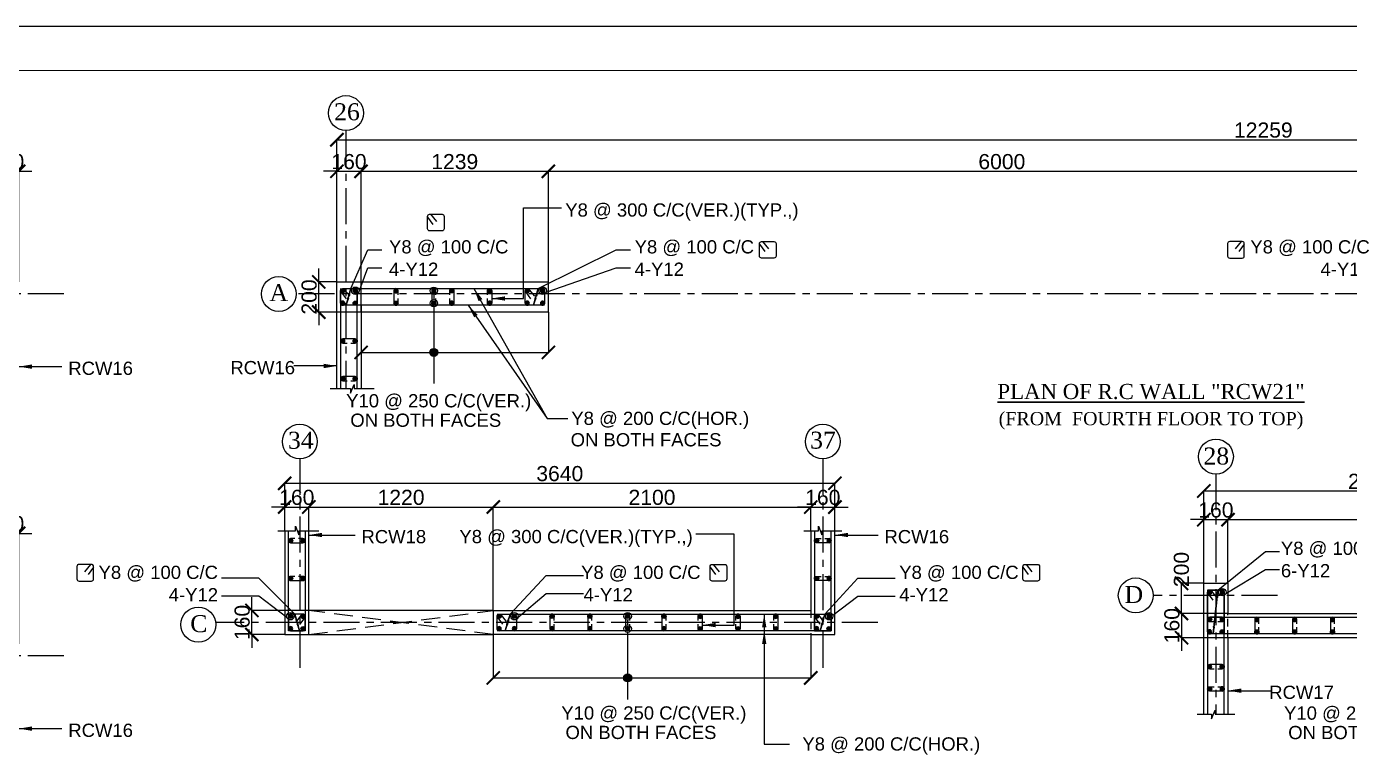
# Model space of a CAD drawing. Header units: inches. Extents: x 200139 to 352388, y -289304 to -188971.
# Drawn here: x 254036 to 289048, y -208293 to -188971 of the extents above; entities that cross this region are included whole.
import ezdxf
from ezdxf.enums import TextEntityAlignment as Align

# ---------------------------------------------------------------- set-up
doc = ezdxf.new("R2010")
doc.units = ezdxf.units.IN
doc.header["$MEASUREMENT"] = 0
doc.linetypes.add('CENTER', pattern=[50.8, 31.75, -6.35, 6.35, -6.35])
doc.linetypes.add('Hidden', pattern=[3, 2, -1])
for name, color, linetype in [('1', 8, 'Continuous'), ('160 WALL OPEING', 1, 'Continuous'), ('5', 2, 'Continuous'), ('ARROW', 5, 'Continuous'), ('DIM', 251, 'Continuous'), ('GIRD CIR', 1, 'Continuous'), ('GIRD TEXT', 4, 'Continuous'), ('GRID', 8, 'CENTER'), ('LINKS', 3, 'Continuous'), ('OPENING', 1, 'Continuous'), ('SHEAR WALL', 6, 'Continuous'), ('STRRIUPS', 6, 'Continuous'), ('Ttxt', 3, 'Continuous')]:
    doc.layers.add(name, color=color, linetype=linetype)
for name, color, linetype, lineweight in [('JKEC COLHAT', 2, 'Continuous', 20), ('Tex', 3, 'Continuous', 13), ('text', 4, 'Continuous', 30)]:
    doc.layers.add(name, color=color, linetype=linetype, lineweight=lineweight)
doc.styles.add('Arial', font='arial.ttf', dxfattribs={"height": 400})
doc.styles.add('T200', font='sanss___.ttf', dxfattribs={"height": 250})
doc.styles.add('T400', font='romantic.ttf')
doc.dimstyles.new('SCALE-25', dxfattribs={"dimtxt": 400, "dimasz": 350, "dimexe": 0, "dimexo": 0, "dimgap": 50, "dimtad": 1, "dimdec": 0, "dimlfac": 0.25, "dimzin": 0, "dimdsep": 46, "dimtxsty": 'Arial', "dimblk": 'ARCHTICK', "dimcen": 0, "dimclrd": 5, "dimclre": 8, "dimclrt": 1, "dimadec": 0, "dimazin": 0, "dimtfac": 1, "dimtdec": 0, "dimtix": 1, "dimtmove": 2, "dimatfit": 3, "dimfxl": 0, "dimtolj": 1, "dimtzin": 0, "dimlwd": -1, "dimarcsym": 0})
doc.dimstyles.new('T200', dxfattribs={"dimtxt": 300, "dimasz": 150, "dimexe": 0, "dimexo": 0, "dimgap": 5, "dimtad": 1, "dimdec": 0, "dimrnd": 5, "dimzin": 0, "dimdsep": 46, "dimtxsty": 'T200', "dimblk": 'ARCHTICK', "dimcen": 300, "dimclrd": 5, "dimclre": 252, "dimclrt": 1, "dimadec": 0, "dimazin": 0, "dimtfac": 50, "dimtdec": 0, "dimtofl": 0, "dimtmove": 2, "dimatfit": 3, "dimfxl": 1, "dimtolj": 1, "dimtzin": 0, "dimarcsym": 2})

# ---------------------------------------------------------------- blocks, each defined once
blk = doc.blocks.new('_ARCHTICK')
at = {"color": 0, "linetype": 'ByBlock', "const_width": 0.15}
blk.add_lwpolyline([(-0.5, -0.5), (0.5, 0.5)], dxfattribs=at)
blk = doc.blocks.new('R1')
at = {"layer": '5'}
h = blk.add_hatch(color=256, dxfattribs=at)
edge = h.paths.add_edge_path()
edge.add_arc((0, 0), 69.6, 0, 360)
at = {"layer": '5', "color": 6}
blk.add_circle((0, 0), 69.6, dxfattribs=at)
blk = doc.blocks.new('A$C5C0C2414')
at = {"layer": 'STRRIUPS', "ltscale": 0.2}
for p, q in [((0, 0), (158, -194)), ((-81, -72), (61, -268))]:
    blk.add_line(p, q, dxfattribs=at)
blk.add_lwpolyline([(304, -440), (-26, -440, -0.414214), (-81, -385), (-81, -55, -0.414214), (-26, 0), (304, 0, -0.414214), (359, -55), (359, -385, -0.414214)], format="xyb", close=True, dxfattribs=at)
blk = doc.blocks.new('*D167')
at = {"layer": 'Defpoints', "color": 0}
for p in [(266389, -205065, 45), (274789, -205065, 45), (274789, -206212)]:
    blk.add_point(p, dxfattribs=at)
at = {"layer": 'DIM', "color": 8, "lineweight": -2}
for p, q in [((266389, -205065), (266389, -206212)), ((274789, -205065), (274789, -206212))]:
    blk.add_line(p, q, dxfattribs=at)
at = {"layer": 'DIM', "color": 5}
blk.add_line((266389, -206212), (274789, -206212), dxfattribs=at)
at = {"layer": 'DIM', "color": 5, "xscale": 350, "yscale": 350, "zscale": 350, "rotation": 180}
blk.add_blockref('_ARCHTICK', (266389, -206212), dxfattribs=at)
at = {"layer": 'DIM', "color": 5, "xscale": 350, "yscale": 350, "zscale": 350}
blk.add_blockref('_ARCHTICK', (274789, -206212), dxfattribs=at)
blk = doc.blocks.new('ARCHTICK')
at = {"color": 0, "const_width": 0.15}
blk.add_lwpolyline([(-0.5, -0.5), (0.5, 0.5)], dxfattribs=at)
blk = doc.blocks.new('*D168')
at = {"layer": 'Defpoints', "color": 0}
for p in [(260000, -204425), (261509, -204425, 15), (260869, -205065, 15)]:
    blk.add_point(p, dxfattribs=at)
at = {"layer": 'DIM', "color": 5}
for p, q in [((260000, -204425), (260000, -204075)), ((260000, -205065), (260000, -204425)), ((260000, -205065), (260000, -205415))]:
    blk.add_line(p, q, dxfattribs=at)
at = {"layer": 'DIM', "color": 8, "lineweight": -2}
for p, q in [((261509, -204425), (260000, -204425)), ((260869, -205065), (260000, -205065))]:
    blk.add_line(p, q, dxfattribs=at)
at = {"layer": 'DIM', "color": 5, "xscale": 350, "yscale": 350, "zscale": 350}
for p, rotation in [((260000, -204425), 270), ((260000, -205065), 90)]:
    blk.add_blockref('_ARCHTICK', p, dxfattribs=dict(at, rotation=rotation))
at = {"layer": 'DIM', "color": 1, "insert": (259745, -204745), "char_height": 400, "attachment_point": 5, "rotation": 90, "style": 'Arial'}
blk.add_mtext('\\A1;160', dxfattribs=at)
blk = doc.blocks.new('*D169')
at = {"layer": 'Defpoints', "color": 0}
for p in [(261509, -201690), (260869, -202324, 15), (261509, -202324, 15)]:
    blk.add_point(p, dxfattribs=at)
at = {"layer": 'DIM', "color": 5}
for p, q in [((260869, -201690), (260519, -201690)), ((260869, -201690), (261509, -201690)), ((261509, -201690), (261859, -201690))]:
    blk.add_line(p, q, dxfattribs=at)
at = {"layer": 'DIM', "color": 8, "lineweight": -2}
for p, q in [((260869, -202324), (260869, -201690)), ((261509, -202324), (261509, -201690))]:
    blk.add_line(p, q, dxfattribs=at)
at = {"layer": 'DIM', "color": 5, "xscale": 350, "yscale": 350, "zscale": 350}
blk.add_blockref('_ARCHTICK', (260869, -201690), dxfattribs=at)
at = {"layer": 'DIM', "color": 5, "xscale": 350, "yscale": 350, "zscale": 350, "rotation": 180}
blk.add_blockref('_ARCHTICK', (261509, -201690), dxfattribs=at)
at = {"layer": 'DIM', "color": 1, "insert": (261189, -201436), "char_height": 400, "attachment_point": 5, "style": 'Arial'}
blk.add_mtext('\\A1;160', dxfattribs=at)
blk = doc.blocks.new('*D170')
at = {"layer": 'Defpoints', "color": 0}
for p in [(266389, -201690), (261509, -202324, 15), (266389, -204425, 15)]:
    blk.add_point(p, dxfattribs=at)
at = {"layer": 'DIM', "color": 8, "lineweight": -2}
for p, q in [((261509, -202324), (261509, -201690)), ((266389, -204425), (266389, -201690))]:
    blk.add_line(p, q, dxfattribs=at)
at = {"layer": 'DIM', "color": 5}
blk.add_line((261509, -201690), (266389, -201690), dxfattribs=at)
at = {"layer": 'DIM', "color": 5, "xscale": 350, "yscale": 350, "zscale": 350, "rotation": 180}
blk.add_blockref('_ARCHTICK', (261509, -201690), dxfattribs=at)
at = {"layer": 'DIM', "color": 5, "xscale": 350, "yscale": 350, "zscale": 350}
blk.add_blockref('_ARCHTICK', (266389, -201690), dxfattribs=at)
at = {"layer": 'DIM', "color": 1, "insert": (263949, -201436), "char_height": 400, "attachment_point": 5, "style": 'Arial'}
blk.add_mtext('\\A1;1220', dxfattribs=at)
blk = doc.blocks.new('*D171')
at = {"layer": 'Defpoints', "color": 0}
for p in [(274789, -201690), (274789, -202324, 15), (266389, -204425, 15)]:
    blk.add_point(p, dxfattribs=at)
at = {"layer": 'DIM', "color": 8, "lineweight": -2}
for p, q in [((266389, -204425), (266389, -201690)), ((274789, -202324), (274789, -201690))]:
    blk.add_line(p, q, dxfattribs=at)
at = {"layer": 'DIM', "color": 5}
blk.add_line((266389, -201690), (274789, -201690), dxfattribs=at)
at = {"layer": 'DIM', "color": 5, "xscale": 350, "yscale": 350, "zscale": 350, "rotation": 180}
blk.add_blockref('_ARCHTICK', (266389, -201690), dxfattribs=at)
at = {"layer": 'DIM', "color": 5, "xscale": 350, "yscale": 350, "zscale": 350}
blk.add_blockref('_ARCHTICK', (274789, -201690), dxfattribs=at)
at = {"layer": 'DIM', "color": 1, "insert": (270589, -201436), "char_height": 400, "attachment_point": 5, "style": 'Arial'}
blk.add_mtext('\\A1;2100', dxfattribs=at)
blk = doc.blocks.new('*D172')
at = {"layer": 'Defpoints', "color": 0}
for p in [(275429, -201690), (274789, -202324, 15), (275429, -202324, 15)]:
    blk.add_point(p, dxfattribs=at)
at = {"layer": 'DIM', "color": 5}
for p, q in [((274789, -201690), (274439, -201690)), ((274789, -201690), (275429, -201690)), ((275429, -201690), (275779, -201690))]:
    blk.add_line(p, q, dxfattribs=at)
at = {"layer": 'DIM', "color": 8, "lineweight": -2}
for p, q in [((274789, -202324), (274789, -201690)), ((275429, -202324), (275429, -201690))]:
    blk.add_line(p, q, dxfattribs=at)
at = {"layer": 'DIM', "color": 5, "xscale": 350, "yscale": 350, "zscale": 350}
blk.add_blockref('_ARCHTICK', (274789, -201690), dxfattribs=at)
at = {"layer": 'DIM', "color": 5, "xscale": 350, "yscale": 350, "zscale": 350, "rotation": 180}
blk.add_blockref('_ARCHTICK', (275429, -201690), dxfattribs=at)
at = {"layer": 'DIM', "color": 1, "insert": (275109, -201436), "char_height": 400, "attachment_point": 5, "style": 'Arial'}
blk.add_mtext('\\A1;160', dxfattribs=at)
blk = doc.blocks.new('*D173')
at = {"layer": 'Defpoints', "color": 0}
for p in [(275429, -201061), (260869, -202324), (275429, -202324)]:
    blk.add_point(p, dxfattribs=at)
at = {"layer": 'DIM', "color": 8, "lineweight": -2}
for p, q in [((260869, -202324), (260869, -201061)), ((275429, -202324), (275429, -201061))]:
    blk.add_line(p, q, dxfattribs=at)
at = {"layer": 'DIM', "color": 5}
blk.add_line((260869, -201061), (275429, -201061), dxfattribs=at)
at = {"layer": 'DIM', "color": 5, "xscale": 350, "yscale": 350, "zscale": 350, "rotation": 180}
blk.add_blockref('_ARCHTICK', (260869, -201061), dxfattribs=at)
at = {"layer": 'DIM', "color": 5, "xscale": 350, "yscale": 350, "zscale": 350}
blk.add_blockref('_ARCHTICK', (275429, -201061), dxfattribs=at)
at = {"layer": 'DIM', "color": 1, "insert": (268149, -200807), "char_height": 400, "attachment_point": 5, "style": 'Arial'}
blk.add_mtext('\\A1;3640', dxfattribs=at)
blk = doc.blocks.new('*D187')
at = {"layer": 'Defpoints', "color": 0}
for p in [(285831, -202024), (285191, -203709, 15), (285831, -203709, 15)]:
    blk.add_point(p, dxfattribs=at)
at = {"layer": 'DIM', "color": 5}
for p, q in [((285191, -202024), (284841, -202024)), ((285191, -202024), (285831, -202024)), ((285831, -202024), (286181, -202024))]:
    blk.add_line(p, q, dxfattribs=at)
at = {"layer": 'DIM', "color": 8, "lineweight": -2}
for p, q in [((285191, -203709), (285191, -202024)), ((285831, -203709), (285831, -202024))]:
    blk.add_line(p, q, dxfattribs=at)
at = {"layer": 'DIM', "color": 5, "xscale": 350, "yscale": 350, "zscale": 350}
blk.add_blockref('_ARCHTICK', (285191, -202024), dxfattribs=at)
at = {"layer": 'DIM', "color": 5, "xscale": 350, "yscale": 350, "zscale": 350, "rotation": 180}
blk.add_blockref('_ARCHTICK', (285831, -202024), dxfattribs=at)
at = {"layer": 'DIM', "color": 1, "insert": (285511, -201770), "char_height": 400, "attachment_point": 5, "style": 'Arial'}
blk.add_mtext('\\A1;160', dxfattribs=at)
blk = doc.blocks.new('*D188')
at = {"layer": 'Defpoints', "color": 0}
for p in [(294071, -202024), (285831, -203709, 15), (294071, -204509, 15)]:
    blk.add_point(p, dxfattribs=at)
at = {"layer": 'DIM', "color": 8, "lineweight": -2}
for p, q in [((285831, -203709), (285831, -202024)), ((294071, -204509), (294071, -202024))]:
    blk.add_line(p, q, dxfattribs=at)
at = {"layer": 'DIM', "color": 5}
blk.add_line((285831, -202024), (294071, -202024), dxfattribs=at)
at = {"layer": 'DIM', "color": 5, "xscale": 350, "yscale": 350, "zscale": 350, "rotation": 180}
blk.add_blockref('_ARCHTICK', (285831, -202024), dxfattribs=at)
at = {"layer": 'DIM', "color": 5, "xscale": 350, "yscale": 350, "zscale": 350}
blk.add_blockref('_ARCHTICK', (294071, -202024), dxfattribs=at)
at = {"layer": 'DIM', "color": 1, "insert": (289951, -201770), "char_height": 400, "attachment_point": 5, "style": 'Arial'}
blk.add_mtext('\\A1;2060', dxfattribs=at)
blk = doc.blocks.new('*D189')
at = {"layer": 'Defpoints', "color": 0}
for p in [(294071, -201265), (285191, -204029, 15), (294071, -204509)]:
    blk.add_point(p, dxfattribs=at)
at = {"layer": 'DIM', "color": 8, "lineweight": -2}
for p, q in [((285191, -204029), (285191, -201265)), ((294071, -204509), (294071, -201265))]:
    blk.add_line(p, q, dxfattribs=at)
at = {"layer": 'DIM', "color": 5}
blk.add_line((285191, -201265), (294071, -201265), dxfattribs=at)
at = {"layer": 'DIM', "color": 5, "xscale": 350, "yscale": 350, "zscale": 350, "rotation": 180}
blk.add_blockref('_ARCHTICK', (285191, -201265), dxfattribs=at)
at = {"layer": 'DIM', "color": 5, "xscale": 350, "yscale": 350, "zscale": 350}
blk.add_blockref('_ARCHTICK', (294071, -201265), dxfattribs=at)
at = {"layer": 'DIM', "color": 1, "insert": (289631, -201011), "char_height": 400, "attachment_point": 5, "style": 'Arial'}
blk.add_mtext('\\A1;2220', dxfattribs=at)
blk = doc.blocks.new('*D190')
at = {"layer": 'Defpoints', "color": 0}
for p in [(285831, -204509, 15), (284602, -205149), (285831, -205149)]:
    blk.add_point(p, dxfattribs=at)
at = {"layer": 'DIM', "color": 5}
for p, q in [((284602, -204509), (284602, -204159)), ((284602, -204509), (284602, -205149)), ((284602, -205149), (284602, -205499))]:
    blk.add_line(p, q, dxfattribs=at)
at = {"layer": 'DIM', "color": 8, "lineweight": -2}
for p, q in [((285831, -204509), (284602, -204509)), ((285831, -205149), (284602, -205149))]:
    blk.add_line(p, q, dxfattribs=at)
at = {"layer": 'DIM', "color": 5, "xscale": 350, "yscale": 350, "zscale": 350}
for p, rotation in [((284602, -204509), 270), ((284602, -205149), 90)]:
    blk.add_blockref('_ARCHTICK', p, dxfattribs=dict(at, rotation=rotation))
at = {"layer": 'DIM', "color": 1, "insert": (284348, -204829), "char_height": 400, "attachment_point": 5, "rotation": 90, "style": 'Arial'}
blk.add_mtext('\\A1;160', dxfattribs=at)
blk = doc.blocks.new('*D191')
at = {"layer": 'Defpoints', "color": 0}
for p in [(284602, -203709), (285191, -203709), (285191, -204509)]:
    blk.add_point(p, dxfattribs=at)
at = {"layer": 'DIM', "color": 8, "lineweight": -2}
for p, q in [((285191, -203709), (284602, -203709)), ((285191, -204509), (284602, -204509))]:
    blk.add_line(p, q, dxfattribs=at)
at = {"layer": 'DIM', "color": 5}
blk.add_line((284602, -204509), (284602, -203709), dxfattribs=at)
at = {"layer": 'DIM', "color": 5, "xscale": 350, "yscale": 350, "zscale": 350}
for p, rotation in [((284602, -203709), 90), ((284602, -204509), 270)]:
    blk.add_blockref('_ARCHTICK', p, dxfattribs=dict(at, rotation=rotation))
at = {"layer": 'DIM', "color": 1, "insert": (284600, -203343), "char_height": 400, "attachment_point": 5, "rotation": 90, "style": 'Arial'}
blk.add_mtext('\\A1;200', dxfattribs=at)
blk = doc.blocks.new('*D279')
at = {"layer": 'Defpoints', "color": 0}
for p in [(253831, -192804), (253191, -195730), (253831, -195730, 0)]:
    blk.add_point(p, dxfattribs=at)
at = {"layer": 'DIM', "color": 5}
for p, q in [((253191, -192804), (252841, -192804)), ((253191, -192804), (253831, -192804)), ((253831, -192804), (254181, -192804))]:
    blk.add_line(p, q, dxfattribs=at)
at = {"layer": 'DIM', "color": 8, "lineweight": -2}
for p, q in [((253191, -195730), (253191, -192804)), ((253831, -195730), (253831, -192804))]:
    blk.add_line(p, q, dxfattribs=at)
at = {"layer": 'DIM', "color": 5, "xscale": 350, "yscale": 350, "zscale": 350}
blk.add_blockref('_ARCHTICK', (253191, -192804), dxfattribs=at)
at = {"layer": 'DIM', "color": 5, "xscale": 350, "yscale": 350, "zscale": 350, "rotation": 180}
blk.add_blockref('_ARCHTICK', (253831, -192804), dxfattribs=at)
at = {"layer": 'DIM', "color": 1, "insert": (253511, -192550), "char_height": 400, "attachment_point": 5, "style": 'Arial'}
blk.add_mtext('\\A1;160', dxfattribs=at)
blk = doc.blocks.new('*D294')
at = {"layer": 'Defpoints', "color": 0}
for p in [(253831, -202386), (253191, -205311), (253831, -205311, 0)]:
    blk.add_point(p, dxfattribs=at)
at = {"layer": 'DIM', "color": 5}
for p, q in [((253191, -202386), (252841, -202386)), ((253191, -202386), (253831, -202386)), ((253831, -202386), (254181, -202386))]:
    blk.add_line(p, q, dxfattribs=at)
at = {"layer": 'DIM', "color": 8, "lineweight": -2}
for p, q in [((253191, -205311), (253191, -202386)), ((253831, -205311), (253831, -202386))]:
    blk.add_line(p, q, dxfattribs=at)
at = {"layer": 'DIM', "color": 5, "xscale": 350, "yscale": 350, "zscale": 350}
blk.add_blockref('_ARCHTICK', (253191, -202386), dxfattribs=at)
at = {"layer": 'DIM', "color": 5, "xscale": 350, "yscale": 350, "zscale": 350, "rotation": 180}
blk.add_blockref('_ARCHTICK', (253831, -202386), dxfattribs=at)
at = {"layer": 'DIM', "color": 1, "insert": (253511, -202131), "char_height": 400, "attachment_point": 5, "style": 'Arial'}
blk.add_mtext('\\A1;160', dxfattribs=at)
blk = doc.blocks.new('*D308')
at = {"layer": 'Defpoints', "color": 0}
for p in [(262890, -192804), (262250, -195730, 59), (262890, -195730)]:
    blk.add_point(p, dxfattribs=at)
at = {"layer": 'DIM', "color": 5}
for p, q in [((262250, -192804), (261900, -192804)), ((262250, -192804), (262890, -192804)), ((262890, -192804), (263240, -192804))]:
    blk.add_line(p, q, dxfattribs=at)
at = {"layer": 'DIM', "color": 8, "lineweight": -2}
for p, q in [((262250, -195730), (262250, -192804)), ((262890, -195730), (262890, -192804))]:
    blk.add_line(p, q, dxfattribs=at)
at = {"layer": 'DIM', "color": 5, "xscale": 350, "yscale": 350, "zscale": 350}
blk.add_blockref('_ARCHTICK', (262250, -192804), dxfattribs=at)
at = {"layer": 'DIM', "color": 5, "xscale": 350, "yscale": 350, "zscale": 350, "rotation": 180}
blk.add_blockref('_ARCHTICK', (262890, -192804), dxfattribs=at)
at = {"layer": 'DIM', "color": 1, "insert": (262570, -192550), "char_height": 400, "attachment_point": 5, "style": 'Arial'}
blk.add_mtext('\\A1;160', dxfattribs=at)
blk = doc.blocks.new('*D309')
at = {"layer": 'Defpoints', "color": 0}
for p in [(262890, -196344, -15), (267847, -196530, -132), (267847, -197597)]:
    blk.add_point(p, dxfattribs=at)
at = {"layer": 'DIM', "color": 8, "lineweight": -2}
for p, q in [((262890, -196344), (262890, -197597)), ((267847, -196530), (267847, -197597))]:
    blk.add_line(p, q, dxfattribs=at)
at = {"layer": 'DIM', "color": 5}
blk.add_line((262890, -197597), (267847, -197597), dxfattribs=at)
at = {"layer": 'DIM', "color": 5, "xscale": 350, "yscale": 350, "zscale": 350, "rotation": 180}
blk.add_blockref('_ARCHTICK', (262890, -197597), dxfattribs=at)
at = {"layer": 'DIM', "color": 5, "xscale": 350, "yscale": 350, "zscale": 350}
blk.add_blockref('_ARCHTICK', (267847, -197597), dxfattribs=at)
blk = doc.blocks.new('*D312')
at = {"layer": 'Defpoints', "color": 0}
for p in [(267847, -192804), (267847, -195730, -59), (262890, -196530)]:
    blk.add_point(p, dxfattribs=at)
at = {"layer": 'DIM', "color": 8, "lineweight": -2}
for p, q in [((262890, -196530), (262890, -192804)), ((267847, -195730), (267847, -192804))]:
    blk.add_line(p, q, dxfattribs=at)
at = {"layer": 'DIM', "color": 5}
blk.add_line((262890, -192804), (267847, -192804), dxfattribs=at)
at = {"layer": 'DIM', "color": 5, "xscale": 350, "yscale": 350, "zscale": 350, "rotation": 180}
blk.add_blockref('_ARCHTICK', (262890, -192804), dxfattribs=at)
at = {"layer": 'DIM', "color": 5, "xscale": 350, "yscale": 350, "zscale": 350}
blk.add_blockref('_ARCHTICK', (267847, -192804), dxfattribs=at)
at = {"layer": 'DIM', "color": 1, "insert": (265369, -192550), "char_height": 400, "attachment_point": 5, "style": 'Arial'}
blk.add_mtext('\\A1;1239', dxfattribs=at)
blk = doc.blocks.new('*D313')
at = {"layer": 'Defpoints', "color": 0}
for p in [(291847, -192804), (267847, -195730, -59), (291847, -195730, 0)]:
    blk.add_point(p, dxfattribs=at)
at = {"layer": 'DIM', "color": 8, "lineweight": -2}
for p, q in [((267847, -195730), (267847, -192804)), ((291847, -195730), (291847, -192804))]:
    blk.add_line(p, q, dxfattribs=at)
at = {"layer": 'DIM', "color": 5}
blk.add_line((267847, -192804), (291847, -192804), dxfattribs=at)
at = {"layer": 'DIM', "color": 5, "xscale": 350, "yscale": 350, "zscale": 350, "rotation": 180}
blk.add_blockref('_ARCHTICK', (267847, -192804), dxfattribs=at)
at = {"layer": 'DIM', "color": 5, "xscale": 350, "yscale": 350, "zscale": 350}
blk.add_blockref('_ARCHTICK', (291847, -192804), dxfattribs=at)
at = {"layer": 'DIM', "color": 1, "insert": (279847, -192550), "char_height": 400, "attachment_point": 5, "style": 'Arial'}
blk.add_mtext('\\A1;6000', dxfattribs=at)
blk = doc.blocks.new('*D314')
at = {"layer": 'Defpoints', "color": 0}
for p in [(311285, -191969), (262250, -193930), (311285, -193930, -59)]:
    blk.add_point(p, dxfattribs=at)
at = {"layer": 'DIM', "color": 8, "lineweight": -2}
for p, q in [((262250, -193930), (262250, -191969)), ((311285, -193930), (311285, -191969))]:
    blk.add_line(p, q, dxfattribs=at)
at = {"layer": 'DIM', "color": 5}
blk.add_line((262250, -191969), (311285, -191969), dxfattribs=at)
at = {"layer": 'DIM', "color": 5, "xscale": 350, "yscale": 350, "zscale": 350, "rotation": 180}
blk.add_blockref('_ARCHTICK', (262250, -191969), dxfattribs=at)
at = {"layer": 'DIM', "color": 5, "xscale": 350, "yscale": 350, "zscale": 350}
blk.add_blockref('_ARCHTICK', (311285, -191969), dxfattribs=at)
at = {"layer": 'DIM', "color": 1, "insert": (286767, -191715), "char_height": 400, "attachment_point": 5, "style": 'Arial'}
blk.add_mtext('\\A1;12259', dxfattribs=at)
blk = doc.blocks.new('*D315')
at = {"layer": 'Defpoints', "color": 0}
for p in [(261771, -195730), (262250, -195730, 59), (262890, -196530, 59)]:
    blk.add_point(p, dxfattribs=at)
at = {"layer": 'DIM', "color": 5}
for p, q in [((261771, -195730), (261771, -195380)), ((261771, -196530), (261771, -195730)), ((261771, -196530), (261771, -196880))]:
    blk.add_line(p, q, dxfattribs=at)
at = {"layer": 'DIM', "color": 8, "lineweight": -2}
for p, q in [((262250, -195730), (261771, -195730)), ((262890, -196530), (261771, -196530))]:
    blk.add_line(p, q, dxfattribs=at)
at = {"layer": 'DIM', "color": 5, "xscale": 350, "yscale": 350, "zscale": 350}
for p, rotation in [((261771, -195730), 270), ((261771, -196530), 90)]:
    blk.add_blockref('_ARCHTICK', p, dxfattribs=dict(at, rotation=rotation))
at = {"layer": 'DIM', "color": 1, "insert": (261517, -196130), "char_height": 400, "attachment_point": 5, "rotation": 90, "style": 'Arial'}
blk.add_mtext('\\A1;200', dxfattribs=at)

msp = doc.modelspace()

# ---------------------------------------------------------------- hatches: boundary and pattern name
at = {"layer": 'ARROW'}
h = msp.add_hatch(color=256, dxfattribs=at)
edge = h.paths.add_edge_path()
edge.add_arc((264814.4, -197596.6), 106, 0, 360)
h = msp.add_hatch(color=256, dxfattribs=at)
edge = h.paths.add_edge_path()
edge.add_arc((269944.6, -206212.1), 106, 0, 360)

# ---------------------------------------------------------------- linework, layer by layer
at = {"layer": '1', "linetype": 'Hidden', "ltscale": 100}
for p, q in [((274788.9, -204425, 14.7), (274788.9, -205065, 14.7)), ((285831.5, -205148.8, 14.7), (285831.5, -204508.8, 14.7))]:
    msp.add_line(p, q, dxfattribs=at)
at = {"layer": '1'}
for points, elevation in [([(262071.2, -198550.6), (262613.7, -198550.6), (262613.7, -198674.9), (262707.3, -198445), (262707.3, -198550.6), (263233, -198550.6)], 118), ([(260690, -202324), (261152.5, -202324), (261152.5, -202199.7), (261246.1, -202429.6), (261246.1, -202324), (261771.8, -202324)], 191.7), ([(274610, -202324), (274992.5, -202324), (274992.5, -202199.7), (275086.1, -202429.6), (275086.1, -202324), (275611.8, -202324)], 191.7), ([(285012.6, -207169.8), (285395.1, -207169.8), (285395.1, -207294.2), (285488.6, -207064.2), (285488.6, -207169.8), (286014.3, -207169.8)], 132.7)]:
    msp.add_lwpolyline(points, dxfattribs=dict(at, elevation=elevation))
at = {"layer": '160 WALL OPEING', "linetype": 'Hidden', "ltscale": 250}
for p, q in [((261508.9, -205065, 14.7), (266388.9, -204425)), ((266388.9, -205065, 14.7), (261508.9, -204425))]:
    msp.add_line(p, q, dxfattribs=at)
at = {"layer": '5'}
for points, elevation in [([(262350.1, -195909.6), (262350.1, -198550.6)], 59), ([(262430.1, -195909.6), (267747.3, -195909.6)], 117.9), ([(262790.1, -198550.6), (262790.1, -195909.6)], 59), ([(267747.3, -196349.6), (262430.1, -196349.6)], 117.9), ([(261408.9, -202324), (261408.9, -204965), (260968.9, -204965), (260968.9, -202324)], 14.8), ([(274888.9, -202324), (274888.9, -204965), (275328.9, -204965), (275328.9, -202324)], 14.8), ([(285731.5, -207169.8), (285731.5, -203888.8), (285291.5, -203888.8), (285291.5, -207169.8)], 73.7), ([(266488.9, -204525), (275328.9, -204525), (275328.9, -204965), (266488.9, -204965)], 14.7), ([(285291.5, -204608.8), (293971.5, -204608.8)], 73.7), ([(293971.5, -205048.8), (285291.5, -205048.8)], 73.7)]:
    msp.add_lwpolyline(points, dxfattribs=dict(at, elevation=elevation))
at = {"layer": 'ARROW', "linetype": 'Continuous'}
for p, q in [((267186.2, -193766.8, -59), (268197, -193766.8, -59)), ((272759.1, -202410.3, 14.8), (271748.3, -202410.3, 14.8))]:
    msp.add_line(p, q, dxfattribs=at)
at = {"layer": 'ARROW'}
for p, q in [((264814.4, -196064.4, 117.9), (264814.4, -196195.4, 117.9)), ((264814.4, -196392.4, 117.9), (264814.4, -198422.6, 117.9)), ((269944.6, -204679.9, 14.7), (269944.6, -204810.8, 14.7)), ((269944.6, -205007.9, 14.7), (269944.6, -206787.9, 14.7))]:
    msp.add_line(p, q, dxfattribs=at)
for points, elevation in [([(262622.4, -195909.6), (263065.3, -194885.4), (263437.2, -194885.4)], 118), ([(267579.6, -195909.6), (269644.8, -194885.4), (270016.7, -194885.4)], 59), ([(262832.5, -195999.5), (263065.3, -195361.8), (263437.2, -195361.8)], 118), ([(267789.7, -195999.5), (269644.8, -195361.8), (270016.7, -195361.8)], 59), ([(285563.7, -203888.8), (286826.2, -202864.7), (287198, -202864.7)], 73.7), ([(285773.9, -203978.7), (286826.2, -203341.1), (287198, -203341.1)], 73.7), ([(261136.7, -204525), (260183.3, -203572.3), (259193, -203572.3)], 14.8), ([(266831.5, -204525), (267784.9, -203500.9), (268775.1, -203500.9)], 14.8), ([(275161.2, -204525), (276034.6, -203572.3), (277024.8, -203572.3)], 14.8), ([(260926.5, -204614.9), (260183.3, -204048.6), (259193, -204048.6)], 14.8), ([(267041.6, -204614.9), (267784.9, -203977.3), (268775.1, -203977.3)], 14.8), ([(275373.3, -204552.5), (276034.6, -204048.6), (277024.8, -204048.6)], 14.8)]:
    msp.add_lwpolyline(points, dxfattribs=dict(at, elevation=elevation))
for centre, radius in [((262740.1, -195965.3, 118), 98.5), ((264814.4, -195965.9, 117.9), 98.5), ((267697.3, -195965.3, -58.9), 98.5), ((264814.4, -196293.9, 117.9), 98.5), ((264814.4, -197596.6, 131.5), 106), ((285681.5, -203944.5, 73.7), 98.5), ((261018.9, -204580.7, 14.8), 98.5), ((266949.3, -204580.7, 14.8), 98.5), ((269944.6, -204581.3, 14.7), 98.5), ((269944.6, -204909.3, 14.7), 98.5), ((275278.9, -204580.7, 14.8), 98.5), ((269944.6, -206212.1, 28.3), 106)]:
    msp.add_circle(centre, radius, dxfattribs=at)
at = {"layer": 'Defpoints', "ltscale": 0.2}
msp.add_lwpolyline([(200138.9, -289303.9), (342472.3, -289303.9), (342472.3, -188970.6), (200138.9, -188970.6)], close=True, dxfattribs=at)
at = {"layer": 'GIRD CIR'}
for centre in [(262490.1, -191263.2, 59), (260713.7, -196049.6, 59), (261268.9, -199956.8, 14.7), (275108.9, -199956.8, 14.7), (285511.6, -200355.1, 14.7), (283391.1, -204028.8, 14.7), (258582.4, -204803.1)]:
    msp.add_circle(centre, 461.7, dxfattribs=at)
at = {"layer": 'GRID', "ltscale": 30}
for p, q in [((262490.1, -191724.9, 59), (262490.1, -198550.6, 59)), ((255028.2, -196049.6), (203721.7, -196049.6, 59)), ((312482, -196049.6), (261175.5, -196049.6, 59)), ((261268.9, -200418.6, 14.7), (261268.9, -205962.6, 14.7)), ((275108.9, -200418.6, 14.7), (275108.9, -205962.6, 14.7)), ((285511.5, -200816.9, 14.7), (285511.5, -207169.8, 14.7)), ((287137.6, -204028.8, 14.7), (283852.8, -204028.8, 14.7)), ((276561.2, -204745, 14.7), (259040.5, -204745, 14.7)), ((255028.2, -205630.6), (203721.7, -205630.6, 59))]:
    msp.add_line(p, q, dxfattribs=at)
at = {"layer": 'JKEC COLHAT', "ltscale": 0.2}
msp.add_lwpolyline([(201305.6, -288137.2), (341305.6, -288137.2), (341305.6, -190137.2), (201305.6, -190137.2)], close=True, dxfattribs=at)
at = {"layer": 'LINKS'}
for points, elevation in [([(263870.1, -196077.9), (263870.1, -195965.3, 1), (263758.7, -195965.3), (263758.7, -196293.9, 1), (263870.1, -196293.9), (263870.1, -196174.4)], 117.9), ([(264870.1, -196077.9), (264870.1, -195965.3, 1), (264758.7, -195965.3), (264758.7, -196293.9, 1), (264870.1, -196293.9), (264870.1, -196174.4)], 117.9), ([(265236, -196077.9), (265236, -195965.3, -1), (265347.3, -195965.3), (265347.3, -196293.9, -1), (265236, -196293.9), (265236, -196174.4)], -59), ([(266236, -196077.9), (266236, -195965.3, -1), (266347.3, -195965.3), (266347.3, -196293.9, -1), (266236, -196293.9), (266236, -196174.4)], -59), ([(262621.8, -197349.6), (262734.4, -197349.6, 1), (262734.4, -197238.2), (262405.8, -197238.2, 1), (262405.8, -197349.6), (262525.3, -197349.6)], 117.9), ([(262621.8, -198349.6), (262734.4, -198349.6, 1), (262734.4, -198238.2), (262405.8, -198238.2, 1), (262405.8, -198349.6), (262525.3, -198349.6)], 117.9), ([(261137.2, -202525), (261024.6, -202525, 1), (261024.6, -202636.4), (261353.2, -202636.4, 1), (261353.2, -202525), (261233.7, -202525)], 14.7), ([(275160.6, -202525), (275273.2, -202525, -1), (275273.2, -202636.4), (274944.6, -202636.4, -1), (274944.6, -202525), (275064.1, -202525)], 14.7), ([(261137.2, -203525), (261024.6, -203525, 1), (261024.6, -203636.4), (261353.2, -203636.4, 1), (261353.2, -203525), (261233.7, -203525)], 14.7), ([(275160.6, -203525), (275273.2, -203525, -1), (275273.2, -203636.4), (274944.6, -203636.4, -1), (274944.6, -203525), (275064.1, -203525)], 14.7), ([(268000.3, -204693.4), (268000.3, -204580.7, 1), (267888.9, -204580.7), (267888.9, -204909.3, 1), (268000.3, -204909.3), (268000.3, -204789.8)], 14.7), ([(269000.3, -204693.4), (269000.3, -204580.7, 1), (268888.9, -204580.7), (268888.9, -204909.3, 1), (269000.3, -204909.3), (269000.3, -204789.8)], 14.7), ([(270000.3, -204693.4), (270000.3, -204580.7, 1), (269888.9, -204580.7), (269888.9, -204909.3, 1), (270000.3, -204909.3), (270000.3, -204789.8)], 14.7), ([(270960.4, -204693.4), (270960.4, -204580.7, 1), (270849, -204580.7), (270849, -204909.3, 1), (270960.4, -204909.3), (270960.4, -204789.8)], 14.8), ([(271808.9, -204693.4), (271808.9, -204580.7, -1), (271920.3, -204580.7), (271920.3, -204909.3, -1), (271808.9, -204909.3), (271808.9, -204789.8)], 14.8), ([(272808.9, -204693.4), (272808.9, -204580.7, -1), (272920.3, -204580.7), (272920.3, -204909.3, -1), (272808.9, -204909.3), (272808.9, -204789.8)], 14.8), ([(273808.9, -204693.4), (273808.9, -204580.7, -1), (273920.3, -204580.7), (273920.3, -204909.3, -1), (273808.9, -204909.3), (273808.9, -204789.8)], 14.8), ([(285563.2, -204720.2), (285675.8, -204720.2, 1), (285675.8, -204608.8), (285347.2, -204608.8, 1), (285347.2, -204720.2), (285466.7, -204720.2)], 73.7), ([(286651.5, -204777.2), (286651.5, -204664.5, 1), (286540.1, -204664.5), (286540.1, -204993.2, 1), (286651.5, -204993.2), (286651.5, -204873.6)], 73.7), ([(287651.5, -204777.2), (287651.5, -204664.5, 1), (287540.1, -204664.5), (287540.1, -204993.2, 1), (287651.5, -204993.2), (287651.5, -204873.6)], 73.7), ([(288651.5, -204777.2), (288651.5, -204664.5, 1), (288540.1, -204664.5), (288540.1, -204993.2, 1), (288651.5, -204993.2), (288651.5, -204873.6)], 73.7), ([(285563.2, -205968.8), (285675.8, -205968.8, 1), (285675.8, -205857.5), (285347.2, -205857.5, 1), (285347.2, -205968.8), (285466.7, -205968.8)], 73.7), ([(285563.2, -206447.8), (285675.8, -206447.8, -1), (285675.8, -206559.2), (285347.2, -206559.2, -1), (285347.2, -206447.8), (285466.7, -206447.8)], 73.7)]:
    msp.add_lwpolyline(points, format="xyb", dxfattribs=dict(at, elevation=elevation))
at = {"layer": 'OPENING', "color": 1, "elevation": 14.7}
for points in [[(266388.9, -204425), (261508.9, -204425)], [(261508.9, -205065), (266388.9, -205065)]]:
    msp.add_lwpolyline(points, dxfattribs=at)
at = {"layer": 'SHEAR WALL', "color": 4}
for p, q in [((267847.3, -196529.6, -59), (267847.3, -195729.6, -59)), ((266388.9, -204425, 14.7), (266388.9, -205065, 14.7))]:
    msp.add_line(p, q, dxfattribs=at)
for points, elevation in [([(262250.1, -198550.6), (262250.1, -195729.6)], 59), ([(262250.1, -195729.6), (267847.3, -195729.6)], 59), ([(262890.1, -196529.6), (262890.1, -198550.6)], 59), ([(267847.3, -196529.6), (267847.3, -196529.6), (262890.1, -196529.6)], 59), ([(260868.9, -202324), (260868.9, -205065), (261508.9, -205065)], 14.7), ([(261508.9, -205065), (261508.9, -202324)], 14.7), ([(274788.9, -205065), (275428.9, -205065), (275428.9, -202324)], 14.7), ([(274788.9, -202324), (274788.9, -204425)], 14.7), ([(285191.5, -207169.8), (285191.5, -203708.8), (285831.5, -203708.8), (285831.5, -204508.8)], 14.7), ([(266388.9, -204425), (274788.9, -204425)], 14.7), ([(285831.5, -204508.8), (294071.5, -204508.8), (294071.5, -205148.8)], 14.7), ([(274788.9, -205065), (266388.9, -205065)], 14.7), ([(285831.5, -205148.8), (285831.5, -207169.8)], 14.7), ([(294071.5, -205148.8), (285831.5, -205148.8)], 14.7)]:
    msp.add_lwpolyline(points, dxfattribs=dict(at, elevation=elevation))
at = {"layer": 'STRRIUPS', "ltscale": 0.2}
for p, q in [((262367.2, -196005, 117.9), (262491.9, -196178, 117.9)), ((262456, -195940.5, 117.9), (262589.1, -196103.3, 117.9)), ((267253.5, -196006.8, -59), (267378.2, -196179.7, -59)), ((267342.4, -195942.2, -59), (267475.5, -196105, -59)), ((285308.5, -203984.3, 73.7), (285433.2, -204157.2, 73.7)), ((285397.4, -203919.8, 73.7), (285530.5, -204082.5, 73.7)), ((261303, -204556, 14.7), (261169.9, -204718.7, 14.7)), ((261391.9, -204620.5, 14.7), (261267.2, -204793.4, 14.7)), ((266505.9, -204620.5, 14.7), (266630.6, -204793.4, 14.7)), ((266594.8, -204556, 14.7), (266727.9, -204718.7, 14.7)), ((274905.9, -204620.5, 14.7), (275030.6, -204793.4, 14.7)), ((274994.8, -204556, 14.7), (275127.9, -204718.7, 14.7))]:
    msp.add_line(p, q, dxfattribs=at)
for points, elevation in [([(262735.1, -196349.6), (262405.1, -196349.6, -0.4142136), (262350.1, -196294.6), (262350.1, -195964.6, -0.4142136), (262405.1, -195909.6), (262735.1, -195909.6, -0.4142136), (262790.1, -195964.6), (262790.1, -196294.6, -0.4142136)], 117.9), ([(267692.3, -196349.6), (267291, -196349.6, -0.4142136), (267236, -196294.6), (267236, -195964.6, -0.4142136), (267291, -195909.6), (267692.3, -195909.6, -0.4142136), (267747.3, -195964.6), (267747.3, -196294.6, -0.4142136)], 59), ([(285676.5, -205048.8), (285346.5, -205048.8, -0.4142136), (285291.5, -204993.8), (285291.5, -203943.8, -0.4142136), (285346.5, -203888.8), (285676.5, -203888.8, -0.4142136), (285731.5, -203943.8), (285731.5, -204993.8, -0.4142136)], 73.7), ([(261023.9, -204965), (261353.9, -204965, 0.4142136), (261408.9, -204910), (261408.9, -204580, 0.4142136), (261353.9, -204525), (261023.9, -204525, 0.4142136), (260968.9, -204580), (260968.9, -204910, 0.4142136)], 14.8), ([(266945.3, -204965), (266543.9, -204965, -0.4142136), (266488.9, -204910), (266488.9, -204580, -0.4142136), (266543.9, -204525), (266945.3, -204525, -0.4142136), (267000.3, -204580), (267000.3, -204910, -0.4142136)], 14.7), ([(275273.9, -204965), (274943.9, -204965, -0.4142136), (274888.9, -204910), (274888.9, -204580, -0.4142136), (274943.9, -204525), (275273.9, -204525, -0.4142136), (275328.9, -204580), (275328.9, -204910, -0.4142136)], 14.8)]:
    msp.add_lwpolyline(points, format="xyb", close=True, dxfattribs=dict(at, elevation=elevation))

# ---------------------------------------------------------------- block references
at = {"layer": '5', "yscale": 0.8000000000465661, "zscale": 0.8000000000465661}
for p, xscale, rotation in [((262405.8, -195965.3, 117.9), 0.8000000000465661, 90.00000000000001), ((262734.4, -195965.3, 117.9), -0.8000000000465661, 270), ((263814.4, -195965.3, 117.9), -0.8000000000465661, 270), ((264814.4, -195965.3, 117.9), -0.8000000000465661, 270), ((265291.7, -195965.3, -59), 0.8000000000465661, 90.00000000000001), ((266291.7, -195965.3, -59), 0.8000000000465661, 90.00000000000001), ((267291.7, -195965.3, -59), 0.8000000000465661, 90.00000000000001), ((267691.7, -195965.3, -59), 0.8000000000465661, 90.00000000000001), ((262405.8, -196293.9, 117.9), -0.8000000000465661, 90), ((262734.4, -196293.9, 117.9), 0.8000000000465661, 270), ((263814.4, -196293.9, 117.9), 0.8000000000465661, 270), ((264814.4, -196293.9, 117.9), 0.8000000000465661, 270), ((265291.7, -196293.9, -59), -0.8000000000465661, 90), ((266291.7, -196293.9, -59), -0.8000000000465661, 90), ((267291.7, -196293.9, -59), -0.8000000000465661, 90), ((267691.7, -196293.9, -59), -0.8000000000465661, 90), ((262405.8, -197293.9, 117.9), -0.8000000000465661, 90), ((262734.4, -197293.9, 117.9), 0.8000000000465661, 270), ((262405.8, -198293.9, 117.9), -0.8000000000465661, 90), ((262734.4, -198293.9, 117.9), 0.8000000000465661, 270), ((261024.6, -202580.7, 14.7), 0.8000000000465661, 90.00000000000001), ((261353.2, -202580.7, 14.7), -0.8000000000465661, 270), ((274944.6, -202580.7, 14.7), 0.8000000000465661, 90.00000000000001), ((275273.2, -202580.7, 14.7), -0.8000000000465661, 270), ((261024.6, -203580.7, 14.7), 0.8000000000465661, 90.00000000000001), ((261353.2, -203580.7, 14.7), -0.8000000000465661, 270), ((274944.6, -203580.7, 14.7), 0.8000000000465661, 90.00000000000001), ((275273.2, -203580.7, 14.7), -0.8000000000465661, 270), ((285347.2, -203944.5, 73.7), 0.8000000000465661, 90.00000000000001), ((285675.8, -203944.5, 73.7), -0.8000000000465661, 270), ((261024.6, -204580.7, 14.7), 0.8000000000465661, 90.00000000000001), ((261353.2, -204580.7, 14.7), -0.8000000000465661, 270), ((266544.6, -204580.7, 14.7), 0.8000000000465661, 90.00000000000001), ((266944.6, -204580.7, 14.7), 0.8000000000465661, 90.00000000000001), ((267944.6, -204580.7, 14.7), 0.8000000000465661, 90.00000000000001), ((268944.6, -204580.7, 14.7), 0.8000000000465661, 90.00000000000001), ((269944.6, -204580.7, 14.7), 0.8000000000465661, 90.00000000000001), ((270904.7, -204580.7, 14.8), 0.8000000000465661, 90.00000000000001), ((271864.6, -204580.7, 14.8), -0.8000000000465661, 270), ((272864.6, -204580.7, 14.8), -0.8000000000465661, 270), ((273864.6, -204580.7, 14.8), -0.8000000000465661, 270), ((274944.6, -204580.7, 14.7), 0.8000000000465661, 90.00000000000001), ((275273.2, -204580.7, 14.7), -0.8000000000465661, 270), ((285347.2, -204664.5, 73.7), 0.8000000000465661, 90.00000000000001), ((285675.8, -204664.5, 73.7), -0.8000000000465661, 270), ((286595.8, -204664.5, 73.7), -0.8000000000465661, 270), ((287595.8, -204664.5, 73.7), -0.8000000000465661, 270), ((288595.8, -204664.5, 73.7), -0.8000000000465661, 270), ((261024.6, -204909.3, 14.8), -0.8000000000465661, 90), ((261353.2, -204909.3, 14.8), 0.8000000000465661, 270), ((266544.6, -204909.3, 14.7), -0.8000000000465661, 90), ((266944.6, -204909.3, 14.7), -0.8000000000465661, 90), ((267944.6, -204909.3, 14.7), -0.8000000000465661, 90), ((268944.6, -204909.3, 14.7), -0.8000000000465661, 90), ((269944.6, -204909.3, 14.7), -0.8000000000465661, 90), ((270904.7, -204909.3, 14.8), -0.8000000000465661, 90), ((271864.6, -204909.3, 14.8), 0.8000000000465661, 270), ((272864.6, -204909.3, 14.8), 0.8000000000465661, 270), ((273864.6, -204909.3, 14.8), 0.8000000000465661, 270), ((274944.6, -204909.3, 14.8), -0.8000000000465661, 90), ((275273.2, -204909.3, 14.8), 0.8000000000465661, 270), ((285347.2, -204993.2, 73.7), -0.8000000000465661, 90), ((285675.8, -204993.2, 73.7), 0.8000000000465661, 270), ((286595.8, -204993.2, 73.7), 0.8000000000465661, 270), ((287595.8, -204993.2, 73.7), 0.8000000000465661, 270), ((288595.8, -204993.2, 73.7), 0.8000000000465661, 270), ((285347.2, -205913.2, 73.7), -0.8000000000465661, 90), ((285675.8, -205913.2, 73.7), 0.8000000000465661, 270), ((285347.2, -206503.5, 73.7), 0.8000000000465661, 90.00000000000001), ((285675.8, -206503.5, 73.7), -0.8000000000465661, 270)]:
    msp.add_blockref('R1', p, dxfattribs=dict(at, xscale=xscale, rotation=rotation))
at = {"layer": 'STRRIUPS'}
for p in [(264729.7, -193942.1, 59), (273512.9, -194662.7), (272208.8, -203207.7, -44.2), (280486.3, -203207.7, -44.2)]:
    msp.add_blockref('A$C5C0C2414', p, dxfattribs=at)
at = {"layer": 'STRRIUPS', "xscale": -1}
for p in [(286181.8, -194662.7), (255731.5, -203207.7, -44.2)]:
    msp.add_blockref('A$C5C0C2414', p, dxfattribs=at)

# ---------------------------------------------------------------- texts
at = {"layer": 'GIRD TEXT', "ltscale": 7, "style": 'T400'}
for s, p in [('26', (262177.4, -191453.7)), ('A', (260467, -196240.1)), ('34', (260956.2, -200147.4)), ('37', (274773.7, -200144.1)), ('28', (285182.3, -200564.4)), ('D', (283095.4, -204229.6)), ('C', (258370.2, -205001.6))]:
    msp.add_text(s, height=450, dxfattribs=at).set_placement(p)
at = {"layer": 'Tex', "style": 'Arial'}
for s, p in [('RCW16', (255142.9, -198192.2)), ('RCW16', (259431.7, -198174.7)), ('RCW18', (262901.1, -202648.2)), ('RCW16', (276741.1, -202648.2)), ('RCW17', (286922.4, -206768.5)), ('RCW16', (255142.9, -207773.3))]:
    msp.add_text(s, height=350, dxfattribs=at).set_placement(p)
at = {"layer": 'text', "color": 4, "style": 'T400'}
msp.add_text('%%UPLAN OF R.C WALL "RCW21"', height=400, dxfattribs=at).set_placement((283794.4, -198951.3), align=Align.BOTTOM_CENTER)
at = {"layer": 'text', "color": 6, "style": 'T400'}
msp.add_text('(FROM  FOURTH FLOOR TO TOP)', height=350, dxfattribs=at).set_placement((283794.4, -199628.9), align=Align.BOTTOM_CENTER)
at = {"layer": 'Ttxt', "color": 4, "style": 'Arial'}
for s, p in [('Y8 @ 300 C/C(VER.)(TYP.,)', (268293.8, -194003)), ('Y8 @ 100 C/C', (263630.4, -194978)), ('Y8 @ 100 C/C', (270129.9, -194978)), ('Y8 @ 100 C/C', (286422.9, -194978)), ('4-Y12', (263630.4, -195570.9)), ('4-Y12', (270129.9, -195570.9)), ('4-Y12', (288279.6, -195570.9)), ('Y10 @ 250 C/C(VER.)', (262495.8, -199052)), ('Y8 @ 200 C/C(HOR.)', (268454.1, -199517.4)), ('Y8 @ 300 C/C(VER.)(TYP.,)', (265492.8, -202646.5)), ('Y8 @ 100 C/C', (287231.3, -202957.3)), ('Y8 @ 100 C/C', (255944, -203593.5)), ('Y8 @ 100 C/C', (268713.4, -203593.5)), ('Y8 @ 100 C/C', (277131.9, -203593.5)), ('6-Y12', (287231.3, -203550.2)), ('4-Y12', (257800.7, -204186.4)), ('4-Y12', (268777.6, -204186.4)), ('4-Y12', (277131.9, -204186.4)), ('Y10 @ 250 C/C(VER.)', (268190, -207314.9)), ('Y10 @ 250 C/C(VER.)', (287315.4, -207318.7)), ('Y8 @ 200 C/C(HOR.)', (274568.3, -208134.8))]:
    msp.add_text(s, height=350, dxfattribs=at).set_placement(p)
at = {"layer": 'Ttxt', "color": 6, "style": 'Arial'}
for p in [(262605.7, -199566.7), (268436, -200084.6), (268299.9, -207829.6), (287425.2, -207833.4)]:
    msp.add_text('ON BOTH FACES', height=350, dxfattribs=at).set_placement(p)

# ---------------------------------------------------------------- dimensions: what is measured, and where the dimension line sits
at = {"layer": 'DIM', "color": 1}
for base, p1, p2, picture, middle in [((311284.6, -191969.4), (262250.1, -193929.6), (311284.6, -193929.6, -59), '*D314', (286767.3, -191715.2)), ((291847.3, -192804.4), (267847.3, -195729.6, -59), (291847.3, -195729.6, 0), '*D313', (279847.3, -192550.2)), ((275428.9, -201061.1), (260868.9, -202324), (275428.9, -202324), '*D173', (268148.9, -200806.7)), ((294071.5, -201264.9), (285191.5, -204028.8, 14.7), (294071.5, -204508.8), '*D189', (289631.5, -201010.7)), ((261508.9, -201690.1), (260868.9, -202324, 14.7), (261508.9, -202324, 14.7), '*D169', (261188.9, -201435.8)), ((266388.9, -201690.1), (261508.9, -202324, 14.7), (266388.9, -204425, 14.7), '*D170', (263948.9, -201435.8)), ((274788.9, -201690.1), (266388.9, -204425, 14.7), (274788.9, -202324, 14.7), '*D171', (270588.9, -201435.8)), ((275428.9, -201690.1), (274788.9, -202324, 14.7), (275428.9, -202324, 14.7), '*D172', (275108.9, -201435.8)), ((285831.5, -202024.4), (285191.5, -203708.8, 14.7), (285831.5, -203708.8, 14.7), '*D187', (285511.5, -201770.2)), ((294071.5, -202024.4), (285831.5, -203708.8, 14.7), (294071.5, -204508.8, 14.7), '*D188', (289951.5, -201770.2))]:
    dim = msp.add_linear_dim(base=base, p1=p1, p2=p2, dimstyle='SCALE-25', override={"dimldrblk": 'ARCHTICK'}, dxfattribs=at)
    dim.commit()
    dim.dimension.update_dxf_attribs({"geometry": picture, "text_midpoint": middle})
at = {"layer": 'DIM'}
for base, p1, p2, picture, middle in [((253830.7, -192804.4), (253190.7, -195729.6), (253830.7, -195729.6, 0), '*D279', (253510.7, -192550.2)), ((262890.1, -192804.4), (262250.1, -195729.6, 59), (262890.1, -195729.6), '*D308', (262570.1, -192550.2)), ((267847.3, -192804.4), (262890.1, -196529.6), (267847.3, -195729.6, -59), '*D312', (265368.7, -192550.1)), ((253830.7, -202385.5), (253190.7, -205310.6), (253830.7, -205310.6, 0), '*D294', (253510.7, -202131.3))]:
    dim = msp.add_linear_dim(base=base, p1=p1, p2=p2, dimstyle='SCALE-25', override={"dimldrblk": 'ARCHTICK'}, dxfattribs=at)
    dim.commit()
    dim.dimension.update_dxf_attribs({"geometry": picture, "text_midpoint": middle})
dim = msp.add_linear_dim(base=(261771, -195729.6), p1=(262890.1, -196529.6, 59), p2=(262250.1, -195729.6, 59), angle=90, dimstyle='SCALE-25', override={"dimldrblk": 'ARCHTICK'}, dxfattribs=at)
dim.commit()
dim.dimension.update_dxf_attribs({"geometry": '*D315', "text_midpoint": (261516.8, -196129.6)})
for base, p1, p2, picture, middle in [((267847.3, -197596.6, 72.8), (262890.1, -196344.4, 57.5), (267847.3, -196529.6, -59), '*D309', (265368.7, -197596.6, 72.8)), ((274788.9, -206212.1, -30.4), (266388.9, -205065, 14.7), (274788.9, -205065, 14.7), '*D167', (270588.9, -206212.1, -30.4))]:
    dim = msp.add_linear_dim(base=base, p1=p1, p2=p2, text=' ', dimstyle='SCALE-25', override={"dimldrblk": 'ARCHTICK'}, dxfattribs=at)
    dim.commit()
    dim.dimension.update_dxf_attribs({"geometry": picture, "text_midpoint": middle})
at = {"layer": 'DIM', "color": 1}
dim = msp.add_linear_dim(base=(284601.8, -203708.8), p1=(285191.5, -204508.8), p2=(285191.5, -203708.8), angle=90, dimstyle='SCALE-25', override={"dimtmove": 1, "dimldrblk": 'ARCHTICK'}, dxfattribs=at)
dim.commit()
dim.dimension.update_dxf_attribs({"geometry": '*D191', "text_midpoint": (284854.3, -203343.4), "dimtype": 160})
for base, p1, p2, picture, middle in [((259999.7, -204425), (260868.9, -205065, 14.7), (261508.9, -204425, 14.7), '*D168', (259745.4, -204745)), ((284601.8, -205148.8), (285831.5, -204508.8, 14.7), (285831.5, -205148.8), '*D190', (284347.6, -204828.8))]:
    dim = msp.add_linear_dim(base=base, p1=p1, p2=p2, angle=90, dimstyle='SCALE-25', override={"dimldrblk": 'ARCHTICK'}, dxfattribs=at)
    dim.commit()
    dim.dimension.update_dxf_attribs({"geometry": picture, "text_midpoint": middle})

# ---------------------------------------------------------------- leaders
at = {"layer": 'ARROW'}
for points, override in [([(266347.3, -196170.6, -59), (267186.2, -196170.6, -59), (267186.2, -193766.8, -59)], {"dimasz": 350, "dimtad": 0}), ([(262498.7, -196349.6, 117.9), (262622.4, -195909.6, 117.9)], {"dimasz": 200, "dimtad": 0}), ([(262622.4, -195909.6, 117.9), (262498.7, -196349.6, 117.9)], {"dimasz": 200, "dimtad": 0}), ([(265878, -195909.6, 117.9), (267818.4, -199348.2, 117.9), (268362.5, -199348.2, 117.9)], {"dimasz": 350, "dimtad": 0}), ([(267455.9, -196349.6, 59), (267579.6, -195909.6, 59)], {"dimasz": 200, "dimtad": 0}), ([(267579.6, -195909.6, 59), (267455.9, -196349.6, 59)], {"dimasz": 200, "dimtad": 0}), ([(265728.1, -196349.6, 117.9), (267818.4, -199348.2, 117.9), (268362.5, -199348.2, 117.9)], {"dimasz": 350, "dimtad": 0}), ([(253830.7, -197973.9, 59), (254973.6, -197973.9, 59)], {"dimasz": 350, "dimtad": 0}), ([(262250.1, -197956.4, 59), (261107.2, -197956.4, 59)], {"dimasz": 350, "dimtad": 0}), ([(261508.9, -202430, 73.7), (262731.8, -202430, 73.7)], {"dimasz": 350, "dimtad": 0}), ([(271920.3, -204814.1, 14.8), (272759.1, -204814.1, 14.8), (272759.1, -202410.3, 14.8)], {"dimasz": 350, "dimtad": 0}), ([(275428.9, -202430, 73.7), (276571.8, -202430, 73.7)], {"dimasz": 350, "dimtad": 0}), ([(285440.1, -205048.8, 73.7), (285563.7, -203888.8, 73.7)], {"dimasz": 200, "dimtad": 0}), ([(285563.7, -203888.8, 73.7), (285440.1, -205048.8, 73.7)], {"dimasz": 200, "dimtad": 0}), ([(261260.3, -204965, 14.8), (261136.7, -204525, 14.8)], {"dimasz": 200, "dimtad": 0}), ([(261136.7, -204525, 14.8), (261260.3, -204965, 14.8)], {"dimasz": 200, "dimtad": 0}), ([(266707.8, -204965, 14.7), (266831.5, -204525, 14.7)], {"dimasz": 200, "dimtad": 0}), ([(266831.5, -204525, 14.7), (266707.8, -204965, 14.7)], {"dimasz": 200, "dimtad": 0}), ([(273559, -204525, 14.7), (273559, -207965.7, 14.7), (274223.5, -207965.7, 14.7)], {"dimasz": 350, "dimtad": 0}), ([(275037.5, -204965, 14.8), (275161.2, -204525, 14.8)], {"dimasz": 200, "dimtad": 0}), ([(275161.2, -204525, 14.8), (275037.5, -204965, 14.8)], {"dimasz": 200, "dimtad": 0}), ([(273559, -204965, 14.7), (273559, -207965.7, 14.7), (274223.5, -207965.7, 14.7)], {"dimasz": 350, "dimtad": 0}), ([(285831.5, -206550.2, 73.7), (286974.4, -206550.2, 73.7)], {"dimasz": 350, "dimtad": 0}), ([(253830.7, -207555, 59), (254973.6, -207555, 59)], {"dimasz": 350, "dimtad": 0})]:
    msp.add_leader(points, dimstyle='T200', override=override, dxfattribs=at)

doc.saveas('drawing.dxf')
